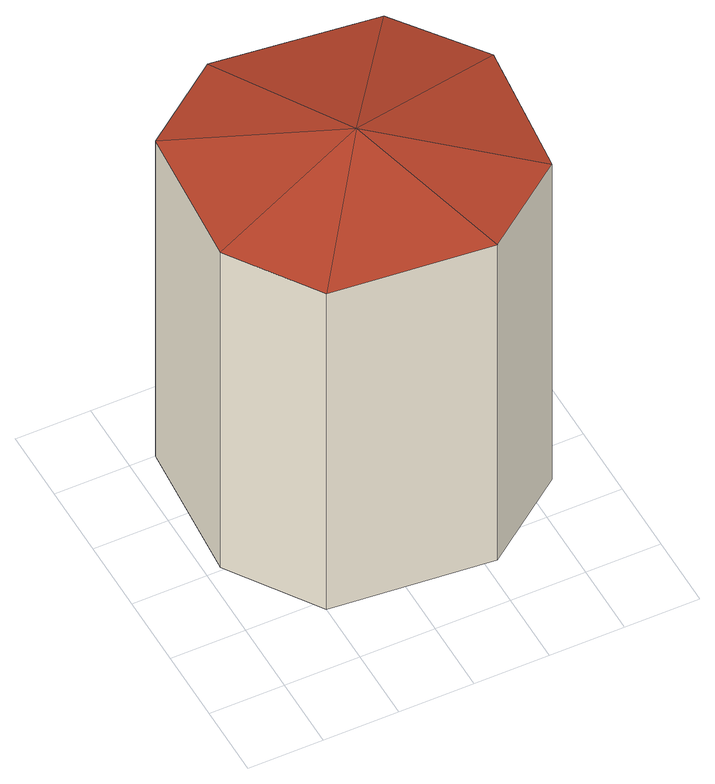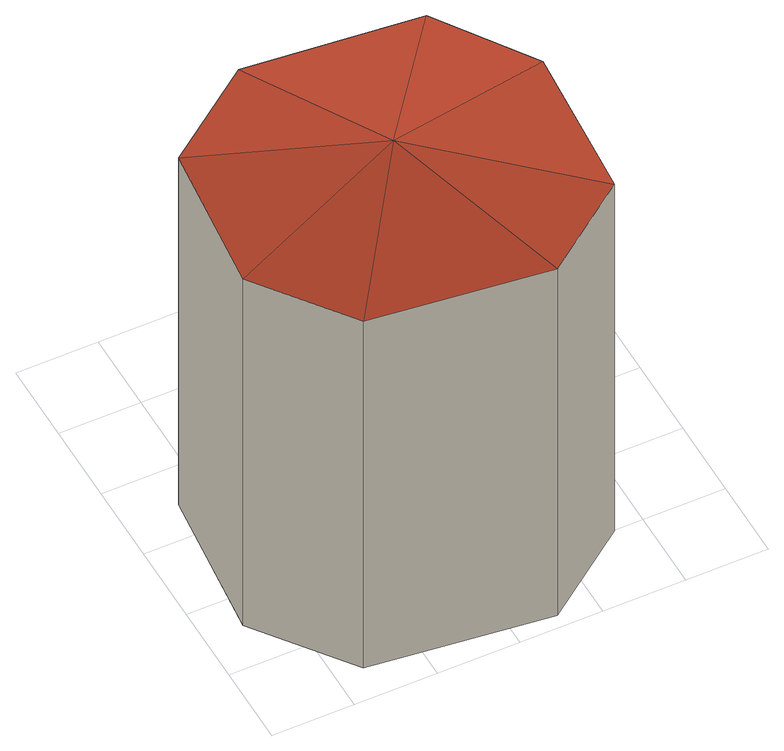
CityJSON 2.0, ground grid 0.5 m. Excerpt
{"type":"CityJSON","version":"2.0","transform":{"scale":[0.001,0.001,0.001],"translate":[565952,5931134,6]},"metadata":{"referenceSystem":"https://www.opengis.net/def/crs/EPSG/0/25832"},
"CityObjects":{
"building1":{"type":"Building","attributes":{"Grundfläche 2D":"3.647127","Grundhöhe NN":"6.776"},"geometry":[{"type":"Solid","lod":"3","boundaries":[[[[0,1,2]],[[0,3,1]],[[0,2,4]],[[0,4,5]],[[0,5,6]],[[0,6,7]],[[0,7,8]],[[0,8,3]],[[9,10,2,1]],[[10,11,4,2]],[[11,12,5,4]],[[12,13,6,5]],[[13,14,7,6]],[[14,15,8,7]],[[15,16,3,8]],[[16,9,1,3]],[[10,9,16,15,14,13,12,11]]]],"semantics":{"surfaces":[{"type":"RoofSurface"},{"type":"WallSurface"},{"type":"GroundSurface"}],"values":[[0,0,0,0,0,0,0,0,1,1,1,1,1,1,1,1,2]]}}]}
},
"vertices":[
[1176,1358,3720],[101,1022,3495],[502,434,3495],[173,2000,3495],[1582,326,3495],[2166,757,3495],[2264,1706,3495],[1833,2282,3495],[731,2413,3495],[101,1022,776],[502,434,776],[1582,326,776],[2166,757,776],[2264,1706,776],[1833,2282,776],[731,2413,776],[173,2000,776]
]}
